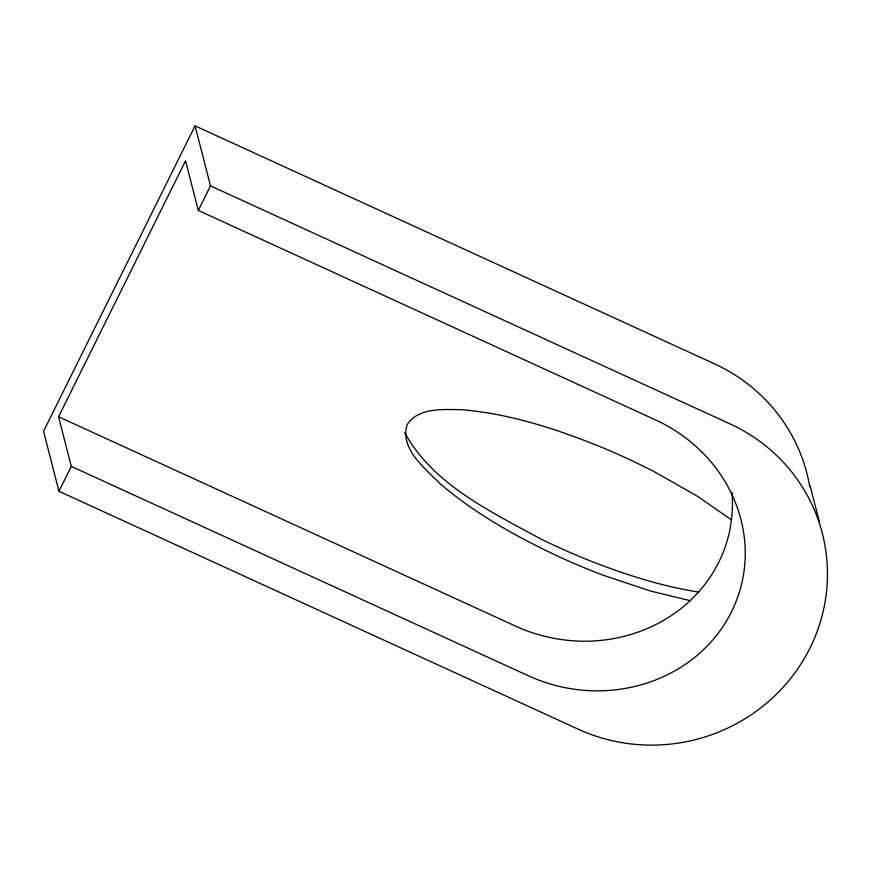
<?xml version="1.0" encoding="UTF-8"?>
<svg xmlns="http://www.w3.org/2000/svg" width="871" height="871" viewBox="0 0 871 871"><rect width="100%" height="100%" fill="white"/><g stroke="black" fill="none" stroke-linecap="round" stroke-linejoin="round"><path stroke-width="1.31" d="M731.498 519.889L697.943 496.546L654.263 471.701A694.361 672.848 -14.4 0 0 605.976 449.088C559.628 429.98 511.266 413.714 461.02 409.642C443.012 409.577 418.156 407.269 407.062 424.841C399.735 448.957 425.124 468.358 439.811 483.438C474.26 512.975 514.13 535.447 554.979 554.838A694.601 673.076 -14.4 0 0 603.549 575.35L650.648 591.082L690.18 600.663L698.596 592.019A136.29 132.054 -14.5 0 0 729.68 530.798C732.086 518.18 733.121 505.224 731.978 492.409M744.487 567.206C749.18 524.995 732.141 481.935 702.157 452.31M195.082 125.87L43.55 431.276L58.956 491.266L578.42 729.256A173.612 168.234 -14.4 0 0 810.019 647.959A173.612 168.234 -14.4 0 0 729.952 423.861L210.488 185.871L195.082 125.87L714.547 363.871A173.612 168.234 -14.4 0 1 809.812 486.998M58.956 491.266L71.302 466.377L58.564 416.752L185.556 160.808L198.294 210.434L655.134 419.735A165.283 160.166 -14.4 0 1 702.168 452.299M198.294 210.434L210.488 185.871M690.17 600.609C659.282 629.831 615.623 643.832 573.466 640.816A165.359 160.242 -14.4 0 1 515.403 626.042L58.564 416.752M698.89 592.117C661.133 586.216 624.551 574.37 589.068 560.391A700.665 678.955 -14.4 0 1 540.162 538.637C490.645 511.56 432.767 484.243 404.71 432.702M71.302 466.377L528.142 675.678A165.283 160.166 -14.4 0 0 584.071 690.3C627.229 693.926 672.183 679.739 703.626 649.548A136.758 132.523 -14.4 0 0 744.52 567.206M810.128 485.844L819.371 521.838"/></g></svg>
